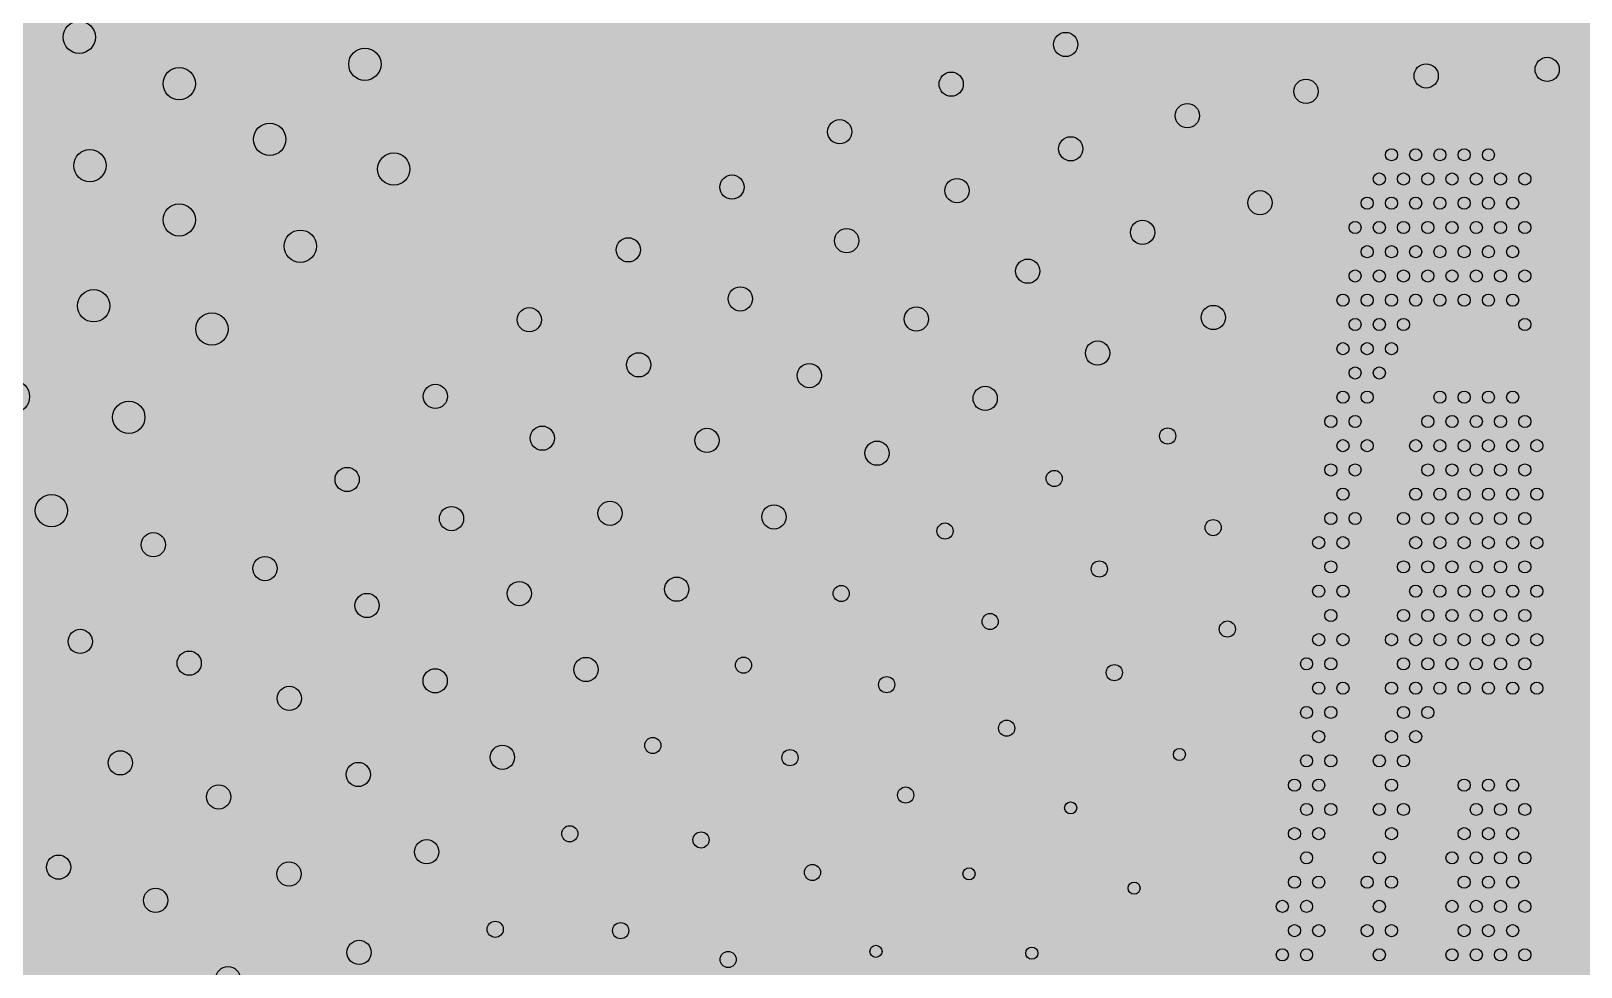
# Model space of a CAD drawing. Header units: metres. Extents: x 6 to 601, y -20 to 118.
# Drawn here: x 61.219 to 61.986, y 93.444 to 93.907 of the extents above; entities that cross this region are included whole.
import ezdxf

# ---------------------------------------------------------------- set-up
doc = ezdxf.new("R2010")
doc.units = ezdxf.units.M
doc.header["$MEASUREMENT"] = 0

# ---------------------------------------------------------------- blocks, each defined once
blk = doc.blocks.new('*U1137')
blk.add_circle((0, 0), 0.008)
blk = doc.blocks.new('*U1138')
at = {"color": 0, "linetype": 'ByBlock', "lineweight": -2, "transparency": 16777216, "rotation": 222.0460317169124}
blk.add_blockref('*U1137', (66.31444, 83.92534), dxfattribs=at)
blk = doc.blocks.new('*U1150')
blk.add_circle((0, 0), 0.008)
blk = doc.blocks.new('*U1151')
at = {"color": 0, "linetype": 'ByBlock', "lineweight": -2, "transparency": 16777216}
for p, rotation in [((66.36393, 83.90235), 220.8847198755218), ((66.31971, 83.86181), 224.1463604434653)]:
    blk.add_blockref('*U1150', p, dxfattribs=dict(at, rotation=rotation))
blk = doc.blocks.new('*U1174')
blk.add_circle((0, 0), 0.008)
blk = doc.blocks.new('*U1175')
at = {"color": 0, "linetype": 'ByBlock', "lineweight": -2, "transparency": 16777216}
for p, rotation in [((66.45582, 83.91198), 216.5561570720442), ((66.40872, 83.87483), 219.9802310496856), ((66.36393, 83.83493), 223.404305027327), ((66.32159, 83.79242), 226.8283790049684), ((66.28187, 83.74746), 230.2524529826097)]:
    blk.add_blockref('*U1174', p, dxfattribs=dict(at, rotation=rotation))
blk = doc.blocks.new('*U1163')
blk.add_circle((0, 0), 0.006)
blk = doc.blocks.new('*U1164')
at = {"color": 0, "linetype": 'ByBlock', "lineweight": -2, "transparency": 16777216}
for p, rotation in [((66.89897, 83.84343), 11.85030636702798), ((66.84081, 83.82878), 16.40969372288658), ((66.78398, 83.80956), 20.96908107874527), ((66.72887, 83.78588), 25.52846843460388), ((66.67581, 83.7579), 30.08785579046256), ((66.62515, 83.72579), 34.64724314632136), ((66.5772, 83.68975), 39.20663050218009), ((66.53226, 83.65001), 43.76601785803876), ((66.49063, 83.60683), 48.3254052138974), ((66.45256, 83.56048), 52.88479256975604), ((66.41829, 83.51124), 57.44417992561485), ((66.38805, 83.45944), 62.00356728147366), ((66.36202, 83.4054), 66.56295463733247), ((66.34037, 83.34946), 71.1223419931912), ((66.32324, 83.29197), 75.68172934904985), ((66.31073, 83.23331), 80.24111670490849), ((66.30292, 83.17383), 84.80050406076714), ((66.29987, 83.11393), 89.35989141662587), ((66.30158, 83.05397), 93.91927877248462), ((66.30806, 82.99433), 98.47866612834326), ((66.31926, 82.9354), 103.0380534842018), ((66.3351, 82.87755), 107.5974408400606), ((66.3555, 82.82114), 112.1568281959194), ((66.38031, 82.76653), 116.716215551778)]:
    blk.add_blockref('*U1163', p, dxfattribs=dict(at, rotation=rotation))
blk = doc.blocks.new('*U1120')
blk.add_circle((0, 0), 0.006)
blk = doc.blocks.new('*U1121')
at = {"color": 0, "linetype": 'ByBlock', "lineweight": -2, "transparency": 16777216}
for p, rotation in [((66.87587, 83.78664), 14.64053215225159), ((66.81854, 83.76902), 19.5237427900827), ((66.76291, 83.74658), 24.4069534279139), ((66.70939, 83.71949), 29.2901640657451), ((66.65838, 83.68795), 34.17337470357627), ((66.61023, 83.65217), 39.05658534140748), ((66.56531, 83.61243), 43.93979597923866), ((66.52393, 83.569), 48.82300661706986), ((66.4864, 83.52221), 53.70621725490113), ((66.45298, 83.4724), 58.58942789273254), ((66.42393, 83.41992), 63.47263853056389), ((66.39945, 83.36516), 68.35584916839517), ((66.37973, 83.30852), 73.2390598062265), ((66.36489, 83.2504), 78.12227044405778), ((66.35506, 83.19123), 83.00548108188897), ((66.3503, 83.13144), 87.8886917197201), ((66.35064, 83.07146), 92.77190235755121), ((66.35609, 83.01172), 97.65511299538231), ((66.36661, 82.95267), 102.5383236332136), ((66.38211, 82.89473), 107.421534271045), ((66.40249, 82.83831), 112.3047449088763), ((66.4276, 82.78384), 117.1879555467075)]:
    blk.add_blockref('*U1120', p, dxfattribs=dict(at, rotation=rotation))
blk = doc.blocks.new('*U1130')
blk.add_circle((0, 0), 0.004)
blk = doc.blocks.new('*U1139')
at = {"color": 0, "linetype": 'ByBlock', "lineweight": -2, "transparency": 16777216}
for p, rotation in [((66.85326, 83.72799), 17.85800397853652), ((66.79707, 83.70699), 23.1145526813151), ((66.74305, 83.68094), 28.37110138409366), ((66.69163, 83.65005), 33.6276500868723), ((66.64327, 83.61458), 38.88419878965084), ((66.59836, 83.57483), 44.14074749242955), ((66.55727, 83.53113), 49.39729619520832), ((66.52037, 83.48385), 54.65384489798716), ((66.48795, 83.43338), 59.91039360076587), ((66.46029, 83.38016), 65.16694230354456), ((66.43762, 83.32463), 70.42349100632332), ((66.42014, 83.26726), 75.6800397091021), ((66.40798, 83.20852), 80.936588411881), ((66.40126, 83.14892), 86.19313711465983), ((66.40003, 83.08896), 91.44968581743859), ((66.40429, 83.02913), 96.70623452021731), ((66.41402, 82.96995), 101.9627832229962), ((66.42913, 82.9119), 107.2193319257748), ((66.44949, 82.85548), 112.4758806285535), ((66.47494, 82.80117), 117.7324293313321)]:
    blk.add_blockref('*U1130', p, dxfattribs=dict(at, rotation=rotation))
blk = doc.blocks.new('*U1140')
blk.add_circle((0, 0), 0.004)
blk = doc.blocks.new('*U1141')
at = {"color": 0, "linetype": 'ByBlock', "lineweight": -2, "transparency": 16777216}
for p, rotation in [((66.87576, 83.68266), 17.145139856514), ((66.8194, 83.66215), 22.83683826458538), ((66.76535, 83.63616), 28.52853667265687), ((66.71414, 83.60493), 34.22023508072828), ((66.66628, 83.56878), 39.91193348879951), ((66.62225, 83.52807), 45.60363189687085), ((66.58247, 83.48318), 51.29533030494233), ((66.54733, 83.43458), 56.98702871301376), ((66.5172, 83.38272), 62.67872712108517), ((66.49235, 83.32814), 68.37042552915652), ((66.47304, 83.27136), 74.06212393722781), ((66.45945, 83.21294), 79.75382234529911), ((66.45173, 83.15346), 85.44552075337032), ((66.44994, 83.09352), 91.13721916144168), ((66.4541, 83.03369), 96.82891756951317), ((66.46418, 82.97456), 102.5206159775844), ((66.48008, 82.91673), 108.2123143856558), ((66.50163, 82.86076), 113.9040127937272), ((66.52862, 82.8072), 119.5957112017986)]:
    blk.add_blockref('*U1140', p, dxfattribs=dict(at, rotation=rotation))
blk = doc.blocks.new('*U1126')
blk.add_circle((0, 0), 0.004)
blk = doc.blocks.new('*U1127')
at = {"color": 0, "linetype": 'ByBlock', "lineweight": -2, "transparency": 16777216}
for p, rotation in [((66.88281, 83.63244), 17.97934618758047), ((66.82685, 83.61087), 24.18474215235233), ((66.77355, 83.58338), 30.39013811712408), ((66.72354, 83.55028), 36.59553408189583), ((66.6774, 83.51198), 42.80093004666769), ((66.63567, 83.46891), 49.00632601143955), ((66.59884, 83.42158), 55.21172197621135), ((66.56734, 83.37055), 61.41711794098329), ((66.54154, 83.31641), 67.62251390575514), ((66.52174, 83.2598), 73.827909870527), ((66.50818, 83.20139), 80.03330583529899), ((66.50101, 83.14184), 86.23870180007097), ((66.50032, 83.08188), 92.44409776484288), ((66.50612, 83.02219), 98.64949372961475), ((66.51833, 82.96347), 104.8548896943866), ((66.53682, 82.90643), 111.0602856591584), ((66.56137, 82.85171), 117.2656816239304), ((66.59169, 82.79997), 123.4710775887023), ((66.62742, 82.7518), 129.6764735534743)]:
    blk.add_blockref('*U1126', p, dxfattribs=dict(at, rotation=rotation))
blk = doc.blocks.new('*U1162')
blk.add_circle((0, 0), 0.003)
blk = doc.blocks.new('*U1176')
at = {"color": 0, "linetype": 'ByBlock', "lineweight": -2, "transparency": 16777216}
for p, rotation in [((66.85905, 83.57034), 22.73268116361445), ((66.80522, 83.54392), 29.55370019160357), ((66.75491, 83.5113), 36.37471921959276), ((66.70883, 83.47292), 43.19573824758197), ((66.66764, 83.42935), 50.01675727557119), ((66.63191, 83.38119), 56.83777630356032), ((66.60215, 83.32913), 63.65879533154941), ((66.57879, 83.27391), 70.47981435953847), ((66.56215, 83.2163), 77.30083338752773), ((66.55247, 83.15712), 84.12185241551697), ((66.54989, 83.09721), 90.94287144350609), ((66.55444, 83.03742), 97.76389047149523), ((66.56606, 82.97859), 104.5849094994843), ((66.58458, 82.92156), 111.4059285274735), ((66.60975, 82.86713), 118.2269475554627), ((66.64121, 82.81608), 125.0479665834518), ((66.6785, 82.76912), 131.8689856114409)]:
    blk.add_blockref('*U1162', p, dxfattribs=dict(at, rotation=rotation))
blk = doc.blocks.new('*U1177')
blk.add_circle((0, 0), 0.003)
blk = doc.blocks.new('*U1178')
at = {"color": 0, "linetype": 'ByBlock', "lineweight": -2, "transparency": 16777216}
for p, rotation in [((66.83661, 83.50417), 28.58296578969851), ((66.78597, 83.47207), 36.15520972471499), ((66.74, 83.43357), 43.72745365973153), ((66.6995, 83.38936), 51.29969759474794), ((66.66519, 83.3402), 58.87194152976436), ((66.63765, 83.28694), 66.44418546478073), ((66.61737, 83.23052), 74.01642939979716), ((66.6047, 83.17191), 81.58867333481359), ((66.59987, 83.11215), 89.16091726983), ((66.60295, 83.05227), 96.73316120484643), ((66.6139, 82.99333), 104.3054051398628), ((66.63251, 82.93633), 111.8776490748793), ((66.65848, 82.88229), 119.4498930098956), ((66.69134, 82.83214), 127.0221369449121), ((66.73052, 82.78676), 134.5943808799285)]:
    blk.add_blockref('*U1177', p, dxfattribs=dict(at, rotation=rotation))

msp = doc.modelspace()

# ---------------------------------------------------------------- hatches: boundary and pattern name
at = {"lineweight": 0, "true_color": 0xcd6928, "transparency": 33554534}
h = msp.add_hatch(color=32, dxfattribs=at)
h.dxf.hatch_style = 1
h.paths.add_polyline_path([(63.28612, 96.70858), (61.36709, 96.70858, 0.143152), (60.33314, 93.83005), (60.33314, 91.10848), (63.28612, 91.10796)])

# ---------------------------------------------------------------- linework, layer by layer
msp.add_lwpolyline([(60.33314, 93.83005), (60.33314, 91.10858), (60.23314, 91.10858), (60.23314, 91.70797), (60.23314, 93.82858, -0.221146), (62.45323, 97.94865), (62.51305, 97.86851, 0.220805), (60.33305, 93.82858)], format="xyb")
for centre, radius in [((61.73107, 93.90083), 0.006), ((61.90953, 93.88528), 0.006), ((61.96944, 93.88847), 0.006), ((61.67439, 93.88119), 0.006), ((61.85004, 93.87764), 0.006), ((61.79128, 93.86559), 0.006), ((61.61922, 93.85763), 0.006), ((61.73358, 93.84919), 0.006), ((61.89233, 93.84626), 0.003), ((61.90433, 93.84626), 0.003), ((61.91633, 93.84626), 0.003), ((61.92833, 93.84626), 0.003), ((61.94033, 93.84626), 0.003), ((61.39845, 93.83918), 0.008), ((61.56585, 93.83024), 0.006), ((61.67726, 93.82853), 0.006), ((61.88633, 93.83426), 0.003), ((61.89833, 93.83426), 0.003), ((61.91033, 93.83426), 0.003), ((61.92233, 93.83426), 0.003), ((61.93433, 93.83426), 0.003), ((61.94633, 93.83426), 0.003), ((61.95833, 93.83426), 0.003), ((61.88033, 93.82226), 0.003), ((61.89233, 93.82226), 0.003), ((61.90433, 93.82226), 0.003), ((61.91633, 93.82226), 0.003), ((61.92833, 93.82226), 0.003), ((61.94033, 93.82226), 0.003), ((61.95233, 93.82226), 0.003), ((61.87433, 93.81026), 0.003), ((61.88633, 93.81026), 0.003), ((61.89833, 93.81026), 0.003), ((61.91033, 93.81026), 0.003), ((61.92233, 93.81026), 0.003), ((61.93433, 93.81026), 0.003), ((61.94633, 93.81026), 0.003), ((61.95833, 93.81026), 0.003), ((61.35218, 93.80101), 0.008), ((61.51453, 93.79918), 0.006), ((61.62264, 93.80372), 0.006), ((61.88033, 93.79826), 0.003), ((61.89233, 93.79826), 0.003), ((61.90433, 93.79826), 0.003), ((61.91633, 93.79826), 0.003), ((61.92833, 93.79826), 0.003), ((61.94033, 93.79826), 0.003), ((61.95233, 93.79826), 0.003), ((61.87433, 93.78626), 0.003), ((61.88633, 93.78626), 0.003), ((61.89833, 93.78626), 0.003), ((61.91033, 93.78626), 0.003), ((61.92233, 93.78626), 0.003), ((61.93433, 93.78626), 0.003), ((61.94633, 93.78626), 0.003), ((61.95833, 93.78626), 0.003), ((61.57002, 93.77492), 0.006), ((61.86833, 93.77426), 0.003), ((61.88033, 93.77426), 0.003), ((61.89233, 93.77426), 0.003), ((61.90433, 93.77426), 0.003), ((61.91633, 93.77426), 0.003), ((61.92833, 93.77426), 0.003), ((61.94033, 93.77426), 0.003), ((61.95233, 93.77426), 0.003), ((61.3084, 93.76), 0.008), ((61.46552, 93.76459), 0.006), ((61.87433, 93.76226), 0.003), ((61.88633, 93.76226), 0.003), ((61.89833, 93.76226), 0.003), ((61.95833, 93.76226), 0.003), ((61.86833, 93.75026), 0.003), ((61.88033, 93.75026), 0.003), ((61.89233, 93.75026), 0.003), ((61.5197, 93.74227), 0.006), ((61.87433, 93.73826), 0.003), ((61.88633, 93.73826), 0.003), ((61.41906, 93.72665), 0.006), ((61.86833, 93.72626), 0.003), ((61.88033, 93.72626), 0.003), ((61.91633, 93.72626), 0.003), ((61.92833, 93.72626), 0.003), ((61.94033, 93.72626), 0.003), ((61.95233, 93.72626), 0.003), ((61.26728, 93.71632), 0.008), ((61.47195, 93.70597), 0.006), ((61.86233, 93.71426), 0.003), ((61.87433, 93.71426), 0.003), ((61.91033, 93.71426), 0.003), ((61.92233, 93.71426), 0.003), ((61.93433, 93.71426), 0.003), ((61.94633, 93.71426), 0.003), ((61.95833, 93.71426), 0.003), ((61.86833, 93.70226), 0.003), ((61.88033, 93.70226), 0.003), ((61.90433, 93.70226), 0.003), ((61.91633, 93.70226), 0.003), ((61.92833, 93.70226), 0.003), ((61.94033, 93.70226), 0.003), ((61.95233, 93.70226), 0.003), ((61.96433, 93.70226), 0.003), ((61.37537, 93.68554), 0.006), ((61.86233, 93.69026), 0.003), ((61.87433, 93.69026), 0.003), ((61.91033, 93.69026), 0.003), ((61.92233, 93.69026), 0.003), ((61.93433, 93.69026), 0.003), ((61.94633, 93.69026), 0.003), ((61.95833, 93.69026), 0.003), ((61.86833, 93.67826), 0.003), ((61.90433, 93.67826), 0.003), ((61.91633, 93.67826), 0.003), ((61.92833, 93.67826), 0.003), ((61.94033, 93.67826), 0.003), ((61.95233, 93.67826), 0.003), ((61.96433, 93.67826), 0.003), ((61.22898, 93.67014), 0.008), ((61.42704, 93.6662), 0.006), ((61.86233, 93.66626), 0.003), ((61.87433, 93.66626), 0.003), ((61.89833, 93.66626), 0.003), ((61.91033, 93.66626), 0.003), ((61.92233, 93.66626), 0.003), ((61.93433, 93.66626), 0.003), ((61.94633, 93.66626), 0.003), ((61.95833, 93.66626), 0.003), ((61.2794, 93.65324), 0.006), ((61.85633, 93.65426), 0.003), ((61.86833, 93.65426), 0.003), ((61.90433, 93.65426), 0.003), ((61.91633, 93.65426), 0.003), ((61.92833, 93.65426), 0.003), ((61.94033, 93.65426), 0.003), ((61.95233, 93.65426), 0.003), ((61.96433, 93.65426), 0.003), ((61.33468, 93.64146), 0.006), ((61.86233, 93.64226), 0.003), ((61.89833, 93.64226), 0.003), ((61.91033, 93.64226), 0.003), ((61.92233, 93.64226), 0.003), ((61.93433, 93.64226), 0.003), ((61.94633, 93.64226), 0.003), ((61.95833, 93.64226), 0.003), ((61.38522, 93.62319), 0.006), ((61.85633, 93.63026), 0.003), ((61.86833, 93.63026), 0.003), ((61.90433, 93.63026), 0.003), ((61.91633, 93.63026), 0.003), ((61.92833, 93.63026), 0.003), ((61.94033, 93.63026), 0.003), ((61.95233, 93.63026), 0.003), ((61.96433, 93.63026), 0.003), ((61.86233, 93.61826), 0.003), ((61.89833, 93.61826), 0.003), ((61.91033, 93.61826), 0.003), ((61.92233, 93.61826), 0.003), ((61.93433, 93.61826), 0.003), ((61.94633, 93.61826), 0.003), ((61.95833, 93.61826), 0.003), ((61.24323, 93.60538), 0.006), ((61.85633, 93.60626), 0.003), ((61.86833, 93.60626), 0.003), ((61.89233, 93.60626), 0.003), ((61.90433, 93.60626), 0.003), ((61.91633, 93.60626), 0.003), ((61.92833, 93.60626), 0.003), ((61.94033, 93.60626), 0.003), ((61.95233, 93.60626), 0.003), ((61.96433, 93.60626), 0.003), ((61.29718, 93.59463), 0.006), ((61.85033, 93.59426), 0.003), ((61.86233, 93.59426), 0.003), ((61.89833, 93.59426), 0.003), ((61.91033, 93.59426), 0.003), ((61.92233, 93.59426), 0.003), ((61.93433, 93.59426), 0.003), ((61.94633, 93.59426), 0.003), ((61.95833, 93.59426), 0.003), ((61.34672, 93.57719), 0.006), ((61.85633, 93.58226), 0.003), ((61.86833, 93.58226), 0.003), ((61.89233, 93.58226), 0.003), ((61.90433, 93.58226), 0.003), ((61.91633, 93.58226), 0.003), ((61.92833, 93.58226), 0.003), ((61.94033, 93.58226), 0.003), ((61.95233, 93.58226), 0.003), ((61.96433, 93.58226), 0.003), ((61.85033, 93.57026), 0.003), ((61.86233, 93.57026), 0.003), ((61.89833, 93.57026), 0.003), ((61.91033, 93.57026), 0.003), ((61.85633, 93.55826), 0.003), ((61.89233, 93.55826), 0.003), ((61.90433, 93.55826), 0.003), ((61.26307, 93.54529), 0.006), ((61.85033, 93.54626), 0.003), ((61.86233, 93.54626), 0.003), ((61.88633, 93.54626), 0.003), ((61.89833, 93.54626), 0.003), ((61.84433, 93.53426), 0.003), ((61.85633, 93.53426), 0.003), ((61.89233, 93.53426), 0.003), ((61.92833, 93.53426), 0.003), ((61.94033, 93.53426), 0.003), ((61.95233, 93.53426), 0.003), ((61.31176, 93.52844), 0.006), ((61.85033, 93.52226), 0.003), ((61.86233, 93.52226), 0.003), ((61.88633, 93.52226), 0.003), ((61.89833, 93.52226), 0.003), ((61.93433, 93.52226), 0.003), ((61.94633, 93.52226), 0.003), ((61.95833, 93.52226), 0.003), ((61.84433, 93.51026), 0.003), ((61.85633, 93.51026), 0.003), ((61.89233, 93.51026), 0.003), ((61.92833, 93.51026), 0.003), ((61.94033, 93.51026), 0.003), ((61.95233, 93.51026), 0.003), ((61.2325, 93.49368), 0.006), ((61.85033, 93.49826), 0.003), ((61.88633, 93.49826), 0.003), ((61.92233, 93.49826), 0.003), ((61.93433, 93.49826), 0.003), ((61.94633, 93.49826), 0.003), ((61.95833, 93.49826), 0.003), ((61.84433, 93.48626), 0.003), ((61.85633, 93.48626), 0.003), ((61.88033, 93.48626), 0.003), ((61.89233, 93.48626), 0.003), ((61.92833, 93.48626), 0.003), ((61.94033, 93.48626), 0.003), ((61.95233, 93.48626), 0.003), ((61.28053, 93.47723), 0.006), ((61.83833, 93.47426), 0.003), ((61.85033, 93.47426), 0.003), ((61.88633, 93.47426), 0.003), ((61.92233, 93.47426), 0.003), ((61.93433, 93.47426), 0.003), ((61.94633, 93.47426), 0.003), ((61.95833, 93.47426), 0.003), ((61.84433, 93.46226), 0.003), ((61.85633, 93.46226), 0.003), ((61.88033, 93.46226), 0.003), ((61.89233, 93.46226), 0.003), ((61.92833, 93.46226), 0.003), ((61.94033, 93.46226), 0.003), ((61.95233, 93.46226), 0.003), ((61.83833, 93.45026), 0.003), ((61.85033, 93.45026), 0.003), ((61.88633, 93.45026), 0.003), ((61.92233, 93.45026), 0.003), ((61.93433, 93.45026), 0.003), ((61.94633, 93.45026), 0.003), ((61.95833, 93.45026), 0.003)]:
    msp.add_circle(centre, radius)

# ---------------------------------------------------------------- block references
for name in ['*U1138', '*U1151', '*U1175', '*U1164', '*U1121', '*U1139', '*U1141', '*U1127', '*U1176', '*U1178']:
    msp.add_blockref(name, (-5.07169, 9.97907))

doc.saveas('drawing.dxf')
